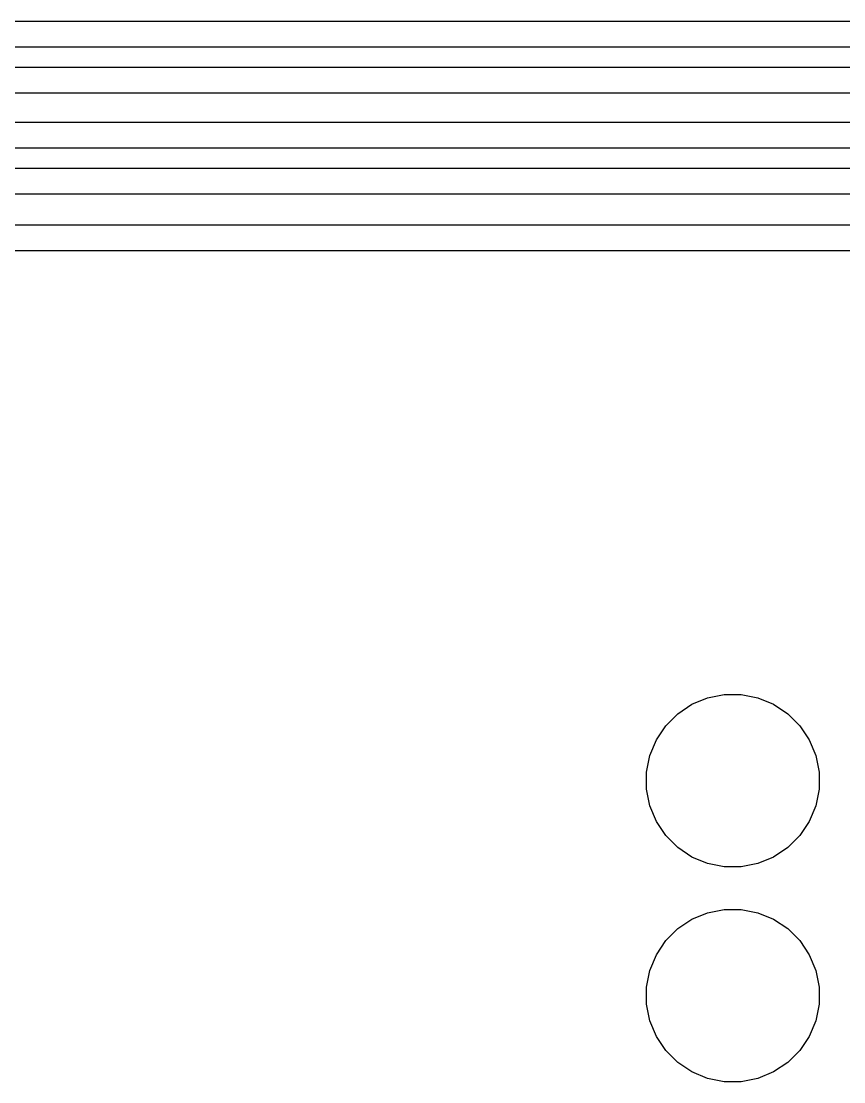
# Model space of a CAD drawing. Extents: x 1.98 to 5.89, y -3.93 to -1.98.
# Drawn here: x 3.6697 to 3.9559, y -2.9119 to -2.5427 of the extents above; entities that cross this region are included whole.
import ezdxf

# ---------------------------------------------------------------- set-up
doc = ezdxf.new("R2010")
doc.units = 0
doc.header["$MEASUREMENT"] = 0
doc.layers.add('BLACK', color=7, linetype='CONTINUOUS')

msp = doc.modelspace()

# ---------------------------------------------------------------- linework, layer by layer
at = {"layer": 'BLACK', "linetype": 'CONTINUOUS'}
for p, q in [((3.2955, -2.54274), (4.38396, -2.54274)), ((4.38561, -2.55174), (3.29714, -2.55174)), ((3.30904, -2.55874), (4.34255, -2.55874)), ((4.34091, -2.56774), (3.31069, -2.56774)), ((3.31249, -2.57792), (4.33417, -2.57792)), ((4.33253, -2.58692), (3.31413, -2.58692)), ((3.31912, -2.59393), (4.31868, -2.59393)), ((4.31703, -2.60293), (3.32076, -2.60293)), ((3.32699, -2.61361), (4.3108, -2.61361)), ((4.30916, -2.62261), (3.32864, -2.62261)), ((3.90311, -2.7805), (3.90857, -2.77824)), ((3.90857, -2.77824), (3.91437, -2.77709)), ((3.91437, -2.77709), (3.92028, -2.77709)), ((3.92028, -2.77709), (3.92607, -2.77824)), ((3.92607, -2.77824), (3.93153, -2.7805)), ((3.8982, -2.78378), (3.90311, -2.7805)), ((3.93153, -2.7805), (3.93645, -2.78378)), ((3.89402, -2.78796), (3.8982, -2.78378)), ((3.93645, -2.78378), (3.94063, -2.78796)), ((3.89074, -2.79288), (3.89402, -2.78796)), ((3.94063, -2.78796), (3.94391, -2.79288)), ((3.88848, -2.79834), (3.89074, -2.79288)), ((3.94391, -2.79288), (3.94617, -2.79834)), ((3.88732, -2.80413), (3.88848, -2.79834)), ((3.94617, -2.79834), (3.94732, -2.80413)), ((3.88732, -2.81004), (3.88732, -2.80413)), ((3.94732, -2.80413), (3.94732, -2.81004)), ((3.88848, -2.81584), (3.88732, -2.81004)), ((3.94732, -2.81004), (3.94617, -2.81584)), ((3.89074, -2.8213), (3.88848, -2.81584)), ((3.94617, -2.81584), (3.94391, -2.8213)), ((3.89402, -2.82621), (3.89074, -2.8213)), ((3.94391, -2.8213), (3.94063, -2.82621)), ((3.8982, -2.83039), (3.89402, -2.82621)), ((3.94063, -2.82621), (3.93645, -2.83039)), ((3.90311, -2.83367), (3.8982, -2.83039)), ((3.93645, -2.83039), (3.93153, -2.83367)), ((3.90857, -2.83593), (3.90311, -2.83367)), ((3.93153, -2.83367), (3.92607, -2.83593)), ((3.91437, -2.83709), (3.90857, -2.83593)), ((3.92028, -2.83709), (3.91437, -2.83709)), ((3.92607, -2.83593), (3.92028, -2.83709)), ((3.90311, -2.8553), (3.90857, -2.85304)), ((3.90857, -2.85304), (3.91437, -2.85189)), ((3.91437, -2.85189), (3.92028, -2.85189)), ((3.92028, -2.85189), (3.92607, -2.85304)), ((3.92607, -2.85304), (3.93153, -2.8553)), ((3.8982, -2.85859), (3.90311, -2.8553)), ((3.93153, -2.8553), (3.93645, -2.85859)), ((3.89402, -2.86277), (3.8982, -2.85859)), ((3.93645, -2.85859), (3.94063, -2.86277)), ((3.89074, -2.86768), (3.89402, -2.86277)), ((3.94063, -2.86277), (3.94391, -2.86768)), ((3.88848, -2.87314), (3.89074, -2.86768)), ((3.94391, -2.86768), (3.94617, -2.87314)), ((3.88732, -2.87894), (3.88848, -2.87314)), ((3.94617, -2.87314), (3.94732, -2.87894)), ((3.88732, -2.88484), (3.88732, -2.87894)), ((3.94732, -2.87894), (3.94732, -2.88484)), ((3.88848, -2.89064), (3.88732, -2.88484)), ((3.94732, -2.88484), (3.94617, -2.89064)), ((3.89074, -2.8961), (3.88848, -2.89064)), ((3.94617, -2.89064), (3.94391, -2.8961)), ((3.89402, -2.90101), (3.89074, -2.8961)), ((3.94391, -2.8961), (3.94063, -2.90101)), ((3.8982, -2.90519), (3.89402, -2.90101)), ((3.94063, -2.90101), (3.93645, -2.90519)), ((3.90311, -2.90848), (3.8982, -2.90519)), ((3.93645, -2.90519), (3.93153, -2.90848)), ((3.90857, -2.91074), (3.90311, -2.90848)), ((3.93153, -2.90848), (3.92607, -2.91074)), ((3.91437, -2.91189), (3.90857, -2.91074)), ((3.92028, -2.91189), (3.91437, -2.91189)), ((3.92607, -2.91074), (3.92028, -2.91189))]:
    msp.add_line(p, q, dxfattribs=at)

doc.saveas('drawing.dxf')
